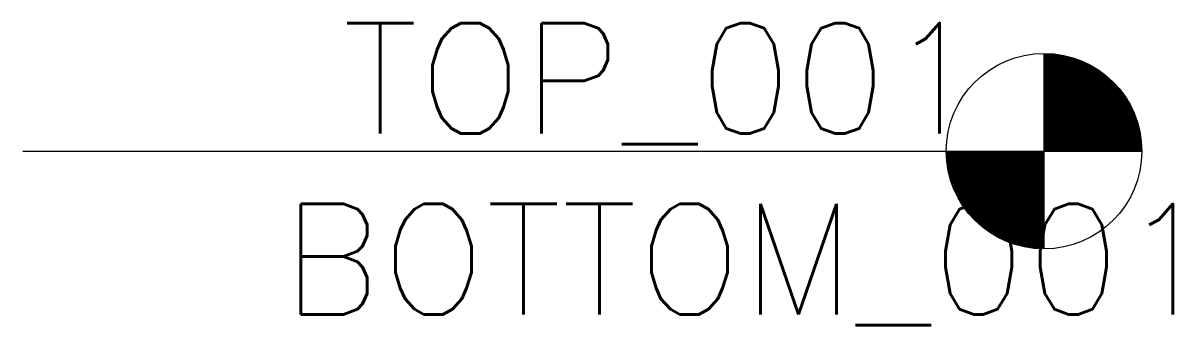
# Model space of a CAD drawing. Extents: x 0.06 to 1.12, y -0.16 to 0.12.
import ezdxf

# ---------------------------------------------------------------- set-up
doc = ezdxf.new("R2010")
doc.units = 0
doc.header["$MEASUREMENT"] = 0
doc.layers.get('0').update_dxf_attribs({"linetype": 'CONTINUOUS'})
doc.styles.get("Standard").update_dxf_attribs({"font": 'SIMPLEX.SHX'})

msp = doc.modelspace()

# ---------------------------------------------------------------- linework, layer by layer
for p, q in [((1, -0.0898), (1, 0.0898)), ((0.0625, 0), (1.0898, 0))]:
    msp.add_line(p, q)
at = {"const_width": 0.0898}
for points in [[(1.0449, 0, 0.414214), (1, 0.0449)], [(0.9551, 0, 0.414214), (1, -0.0449)]]:
    msp.add_lwpolyline(points, format="xyb", dxfattribs=at)
msp.add_circle((1, 0), 0.0898)

# ---------------------------------------------------------------- texts
at = {"color": 0}
for tag, p, s in [('TOP_001', (0.3557, 0.0161), 'TOP'), ('BOTTOM_001', (0.3001, -0.15), 'ELEV.')]:
    msp.add_attdef(tag, p, s, height=0.10156, dxfattribs=at)

doc.saveas('drawing.dxf')
